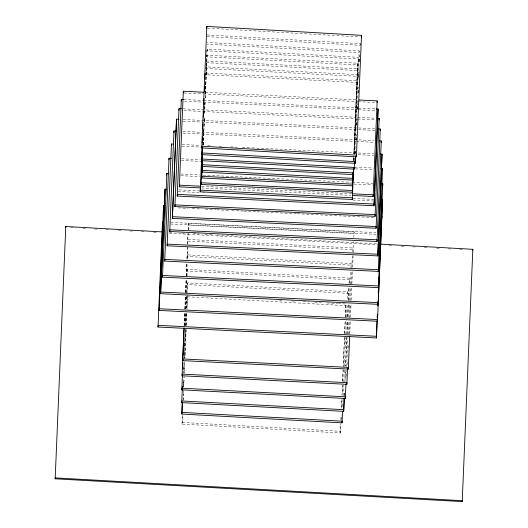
<?xml version="1.0" encoding="UTF-8"?>
<svg xmlns="http://www.w3.org/2000/svg" width="528" height="528" viewBox="0 0 528 528"><rect width="100%" height="100%" fill="white"/><g stroke="black" fill="none" stroke-linecap="round" stroke-linejoin="round"><path stroke-width="0.4" stroke-dasharray="2.64 1.98" d="M184.153 325.288L184.675 312.965M184.846 308.854L185.407 295.706M185.546 292.42L186.1 279.272M186.239 275.986L186.754 263.663M187.447 247.229L186.932 259.552L187.473 247.203M187.585 243.943L188.041 233.257M188.179 229.97L188.483 223.377L354.11 231.818L353.839 237.593M184.219 325.69L184.8 312.523M184.912 309.263L185.533 295.277M185.566 292.4L186.226 278.857M186.259 275.966L186.886 263.254M187.651 244.391L188.067 233.237M188.206 229.951L188.483 223.377M184.51 325.657L185.097 312.47M185.203 309.197L185.79 296.01M185.896 292.743L186.483 279.556M186.595 276.283L187.183 263.096M187.321 259.004L187.526 254.866L351.034 263.505L350.836 267.643M184.147 345.88L184.285 342.586M184.978 325.347L185.533 312.992M185.678 308.9L186.265 295.726M186.371 292.459L186.958 279.286M187.064 276.019L187.374 269.419L349.345 278.144L349.1 283.899M183.17 382.087L183.031 385.361L183.209 382.061M183.83 366.511L183.553 373.072L183.869 366.485M185.387 329.63L184.213 357.496L185.427 329.604M185.566 325.532L186.08 313.236L185.599 325.505M186.806 296.023L186.259 309.137L186.846 296.003M187.4 282.889L186.945 292.75L187.4 282.889L347.622 291.687L347.246 300.703M182.068 424.096L182.45 415.061L182.068 424.096L340.441 432.967L340.864 423.911M183.077 400.277L183.355 393.71M183.632 387.143L184.081 376.464M186.061 329.65L184.846 358.393L186.1 329.63M186.754 313.229L186.199 326.37L186.793 313.203M187.559 295.139L186.932 309.124L187.526 295.957M183.117 400.257L183.394 393.69M183.427 392.865L183.533 390.403M183.671 387.116L184.087 377.263M202.732 144.989L202.831 143.299M203.273 132.607L203.379 130.145M205.267 84.922L205.438 80.81M205.913 69.3L206.019 66.838L357.245 74.606L357.152 76.296L205.92 68.528L206.019 66.838M202.877 145.114L202.99 143.425M203.293 136.033L203.537 130.291M203.947 120.437L204.046 117.975M204.593 104.841L204.666 103.198M205.247 89.245L205.623 80.21M205.933 72.824L206.27 64.614M206.58 57.229L206.923 49.018M203.102 145.022L203.749 130.159M203.927 125.261L204.263 117.81M204.607 109.573L204.884 102.986M205.26 93.931L205.814 80.758M205.847 79.933L206.633 60.997L357.397 68.884L353.826 153.734M203.161 145.088L204.382 117.751M204.587 112.814L205.003 102.947M205.207 98.01L207.2 49.104L358.34 57.328L354.308 154.077M203.287 144.85L204.382 118.529M204.587 113.593L205.036 102.901M205.24 97.964L207.022 55.189L357.753 63.228L353.978 153.714M340.441 432.967L340.824 423.931M340.996 419.826L341.207 414.902M341.484 408.329L341.867 399.293L341.524 408.309M342.454 385.334L342.038 395.188L342.494 385.315M342.626 381.229L343.114 369.732M344.639 333.597L345.2 320.456M345.338 317.17L345.932 304.009L338.547 303.6M341.035 419.806L341.207 415.701M342.665 381.209L343.154 369.712M344.678 333.577L345.233 320.437M345.371 317.15L345.932 304.009M342.738 406.461L343.088 399.056M343.193 395.802L343.675 385.123M343.781 381.869L344.335 369.547M344.434 366.3L345.688 337.583M345.787 334.33L346.414 320.377M346.513 317.123L347.107 303.983M353.549 160.321L353.654 157.852M353.668 160.34L353.78 157.648M353.945 153.76L357.753 63.228M353.707 160.294L353.806 157.832M353.998 160.69L354.136 157.41M354.275 154.13L358.34 57.328M354.037 160.637L354.169 157.357M344.348 395.729L344.52 391.618M346.949 334.066L347.51 320.912M347.681 316.8L348.236 303.646M348.374 300.359L348.929 287.206M349.067 283.919L349.345 278.144M344.381 395.71L344.52 392.416M346.982 334.046L347.543 320.892M347.714 316.78L348.269 303.626M348.407 300.34L348.962 287.186M354.856 153.549L359.172 50.886L207.194 42.451M346.249 376.259L346.487 370.498M346.665 366.386L347.912 337.564M348.018 334.29L348.605 321.103M348.751 317.011L349.298 304.649M349.444 300.557L350.031 287.371M350.137 284.097L350.724 270.91M355.615 153.483L355.753 150.203M356.162 140.369L356.4 134.633M356.809 124.806L357.053 119.064M357.463 109.237L357.733 102.676M358.142 92.842L358.38 87.107M358.789 77.273L359.033 71.537M359.443 61.703L359.713 55.15M355.661 153.43L355.727 151.793M356.202 140.323L356.407 135.406M356.855 124.753L357.06 119.836M357.502 109.184L357.707 104.267M358.189 92.796L358.393 87.879M358.835 77.227L359.04 72.31M359.482 61.657L359.687 56.74M360.169 45.269L360.235 43.626L207.055 34.954M347.688 364.617L347.833 361.33M348.388 348.196L348.487 345.728M348.975 334.231L349.556 321.07M349.668 317.81L350.249 304.643M350.394 300.564L350.975 287.397M351.087 284.137L351.668 270.976M351.806 267.689L352.328 255.374M352.44 252.113L352.645 247.982L187.889 239.435L187.79 241.105L352.546 249.645L352.645 247.982M349.787 333.736L350.361 320.562M350.48 317.302L351.054 304.128M351.206 300.043L351.787 286.869M351.899 283.609L352.447 271.26M352.592 267.175L353.1 255.644M353.219 252.384L353.694 241.679M354.11 231.818L354.011 233.482L188.384 225.04M187.526 254.866L187.427 256.535L350.935 265.175L351.034 263.505M206.567 62.119L206.633 60.997M187.374 269.419L187.275 271.082L349.246 279.807M207.022 55.189L206.923 56.879L357.647 64.918M207.2 49.104L207.095 50.8L358.235 59.024M347.622 291.687L347.516 293.35L187.295 284.552M359.172 50.886L359.066 52.576L207.088 44.141M360.235 43.626L360.122 45.316L206.95 36.643M183.13 108.841L356.941 117.308M357.76 117.348L375.883 118.232M183.869 110.57L201.993 111.448M202.811 111.494L356.849 118.991M357.674 119.038L375.797 119.915M183.11 119.486L374.51 128.74M183.018 121.163L375.243 130.462M183.025 131.406L201.122 132.277M201.947 132.317L373.85 140.6M182.939 133.089L201.036 133.96M201.854 134L355.667 141.405M356.492 141.445L374.59 142.322M182.14 144.533L200.244 145.405M207.649 145.761L210.118 145.88M219.166 146.315L223.278 146.513M230.683 146.87L237.263 147.187M242.2 147.424L251.249 147.86M252.074 147.899L373.837 153.76M182.054 146.21L200.977 147.121M358.116 154.684L373.745 155.437M181.368 158.789L200.257 159.7M354.671 167.152L373.56 168.062M181.282 160.466L200.99 161.416M355.403 168.868L373.474 169.739M180.833 174.009L199.716 174.92M202.996 175.078L351.582 182.292M352.407 182.332L372.926 183.322M180.741 175.679L199.624 176.596M353.958 184.081L372.841 184.998M178.972 189.869L199.498 190.872M353.008 198.383L373.534 199.386M178.061 191.499L199.406 192.542M202.693 192.7L204.336 192.786M352.922 200.053L373.448 201.056M205.986 73.062L357.278 80.711L357.185 82.401L205.894 74.752M205.511 92.334L357.456 99.904M184.061 92.954L202.957 93.898M203.775 93.938L357.364 101.587M358.189 101.633L376.253 102.531M183.784 99.488L202.719 100.419M203.544 100.459L357.529 108.035M358.354 108.075L375.646 108.926M184.516 101.211L202.627 102.109M203.452 102.148L357.436 109.725M358.261 109.765L375.553 110.616M201.577 186.265L351.879 193.756M201.485 187.955L350.968 195.4M178.226 207.887L188.074 208.375M192.179 208.58L201.214 209.022M205.319 209.227L215.992 209.755M216.81 209.794L228.307 210.362M231.587 210.527L243.085 211.094M243.903 211.134L256.219 211.748M257.037 211.787L296.446 213.734M297.271 213.774L375.263 217.635M170.689 222.347L375.916 232.637M170.597 224.017L375.824 234.307M206.534 62.687L357.298 70.574M169.389 232.313L171.857 232.452M181.724 233L185.836 233.231M193.241 233.647L198.997 233.97M204.752 234.293L213.8 234.802M217.087 234.98L377.441 243.969M70.653 227.68L75.59 227.951M82.988 228.367L86.275 228.551M94.499 229.013L98.611 229.244M106.016 229.66L110.128 229.891M118.351 230.347L122.463 230.578M129.862 230.993L133.148 231.178M141.372 231.64L145.484 231.871M153.707 232.333L157.001 232.511M169.336 233.204L377.381 244.86M388.898 245.507L393.01 245.738M401.234 246.193L404.521 246.378M412.744 246.84L416.856 247.071M424.255 247.487L427.548 247.672M436.59 248.18L439.883 248.365M448.107 248.82L451.394 249.005M459.617 249.467L463.729 249.698M279.464 300.287L281.926 300.425M291.773 300.98L294.235 301.112M303.257 301.62L309.005 301.943M314.747 302.267L321.314 302.63M327.056 302.953L337.722 303.554M187.447 296.802L345.82 305.672M182.18 422.433L340.553 431.303M207.544 28.136L360.578 36.973M184.708 361.68L184.219 373.177L184.747 361.66M344.5 336.884L343.253 366.445L344.54 336.857M345.424 370.24L344.936 381.751L345.457 370.22M346.81 337.359L345.596 366.128L346.843 337.333"/><path stroke-width="0.79" d="M55.169 478.797L55.222 477.899L462.284 500.702L462.224 501.6L55.169 478.797L65.776 226.505L161.99 231.898M377.144 320.701L376.398 337.96L158.037 327.01L162.479 221.932L162.386 223.601M159.106 310.424L159.192 308.755L377.579 319.559L377.487 321.229L159.106 310.424L163.535 205.484L163.449 207.154M165.02 189.182L160.697 292.024L378.239 302.663L378.154 304.339L160.604 293.693L165.02 189.182L166.657 189.262M162.499 277.147L162.584 275.471L378.49 285.945L378.398 287.621L162.499 277.147L166.874 173.329L168.518 173.408M164.71 261.083L164.795 259.406L378.345 269.709L378.259 271.385L164.71 261.083L169.046 158.195L171.514 158.314M380.417 154.077L382.061 154.156L377.771 255.922L167.158 245.784L171.448 144.019L173.092 144.098M169.745 231.495L169.831 229.812L377.104 239.798L377.018 241.481L169.745 231.495L173.976 130.97L176.444 131.089M176.537 119.163L172.445 216.704L376.167 226.558L376.081 228.241L172.359 218.387L176.537 119.163L178.999 119.288M174.893 206.567L174.979 204.884L375.144 214.632L375.058 216.315L174.893 206.567L179.012 108.643L181.487 108.761M376.471 108.966L378.114 109.052L374.042 205.748L177.236 196.066L181.309 99.37L183.784 99.488M200.666 187.909L179.309 186.846L183.335 91.225L203.867 92.248M182.662 360.624L182.761 358.954L348.388 367.396L348.295 369.065L182.662 360.624L184.054 327.756M182.107 375.784L182.2 374.114L346.955 382.661L346.856 384.325L182.107 375.784L184.041 328.555M181.797 389.836L181.896 388.172L345.404 396.812L345.305 398.475L181.797 389.836L182.424 375.025M182.701 368.445L182.945 362.683M183.322 354.433L183.493 350.321M183.85 341.286L184.021 337.174M344.276 398.171L343.688 411.352L181.718 402.626L182.305 389.453M182.338 387.829L182.411 386.179M182.345 402.547L181.929 412.388L342.151 421.186L342.045 422.849L181.823 414.051L182.305 402.574M201.722 147.899L206.831 26.4L361.515 35.33L356.407 156.829L201.722 147.899L201.835 146.21L356.519 155.14L356.407 156.829M200.185 191.809L200.277 190.12L352.387 197.809L352.295 199.498L200.185 191.809L202.052 147.536M202.231 142.679L202.501 136.897M202.778 129.578L203.023 123.842M203.293 117.289L203.557 111.507M203.841 104.188L204.079 98.459M204.356 91.905L204.593 86.176M204.904 78.804L205.135 73.841M355.205 163.317L355.476 156.763L355.205 163.317L202.026 154.645L202.376 147.213M201.082 184.45L201.181 182.761L352.407 190.535L352.315 192.225L201.082 184.45L202.488 150.744M202.231 160.71L202.336 159.02L354.314 167.455L354.202 169.145L202.231 160.71L202.541 154.097M201.729 177.956L201.828 176.266L352.585 184.153L352.486 185.843L201.729 177.956L202.481 159.845M353.192 172.636L352.849 180.088L202.118 172.042L202.547 159.845M202.118 172.042L202.495 163.772M342.045 422.849L342.566 411.352M352.486 185.843L352.829 177.613M352.968 174.319L353.034 172.669M352.315 192.225L353.067 172.63M352.295 199.498L353.621 168.326M353.522 172.94L202.382 164.716L202.277 166.406L353.417 174.629L353.694 168.841M343.688 411.352L344.243 398.191M354.202 169.145L354.519 162.532M345.305 398.475L345.926 384.47M346.856 384.325L347.543 368.696M348.295 369.065L349.681 336.197M352.612 195.479L373.144 196.502L377.17 100.888L359.099 99.983M374.042 205.748L378.114 109.052M375.058 216.315L379.177 118.397L377.533 118.312M376.081 228.241L380.259 129.023L378.616 128.938M377.018 241.481L381.256 140.956L379.612 140.877M377.771 255.922L382.061 154.156M378.259 271.385L382.595 168.498L380.952 168.419M378.398 287.621L382.78 183.803L381.137 183.724M376.398 337.96L377.124 320.727M377.263 317.44L377.401 314.16L377.249 318.232M377.777 305.131L377.916 301.851M378.299 292.822L378.47 288.717M378.853 279.688L378.952 277.226M379.368 267.379L379.507 264.099L379.355 268.171M379.889 255.07L380.021 251.79M380.437 241.936L380.576 238.656M377.771 305.923L377.942 301.825M378.319 292.796L378.49 288.691M378.84 280.48L378.979 277.2M379.909 255.044L380.048 251.757M380.431 242.728L380.602 238.63M378.154 304.339L382.562 199.828L377.487 321.229M462.224 501.6L472.831 249.308L380.734 244.147M166.789 175.006L166.874 173.329M168.96 159.872L169.046 158.195M171.362 145.695L171.448 144.019M167.158 245.784L167.244 244.108L377.863 254.245M173.89 132.653L173.976 130.97M172.359 218.387L172.445 216.704M178.926 110.326L179.012 108.643M379.091 120.08L379.177 118.397M380.173 130.7L380.259 129.023M381.17 142.639L381.256 140.956M382.51 170.174L382.595 168.498M382.694 185.48L382.78 183.803M160.604 293.693L160.697 292.024M181.223 101.053L181.309 99.37M177.236 196.066L177.329 194.383L374.134 204.065M183.242 92.915L183.335 91.225M179.309 186.846L179.401 185.163L200.752 186.226M377.078 102.571L377.17 100.888M373.144 196.502L373.237 194.819L352.704 193.796M381.83 217.958L381.922 216.289M158.037 327.01L158.129 325.34L376.49 336.29M205.075 74.712L205.135 73.583M181.718 402.626L181.817 400.963L343.787 409.682M181.823 414.051L181.929 412.388M65.716 227.403L65.776 226.505M472.778 250.206L472.831 249.308M202.026 154.645L202.138 152.948L355.318 161.627M206.719 28.09L206.831 26.4M361.396 37.019L361.515 35.33M202.217 170.353L352.948 178.391"/></g></svg>
